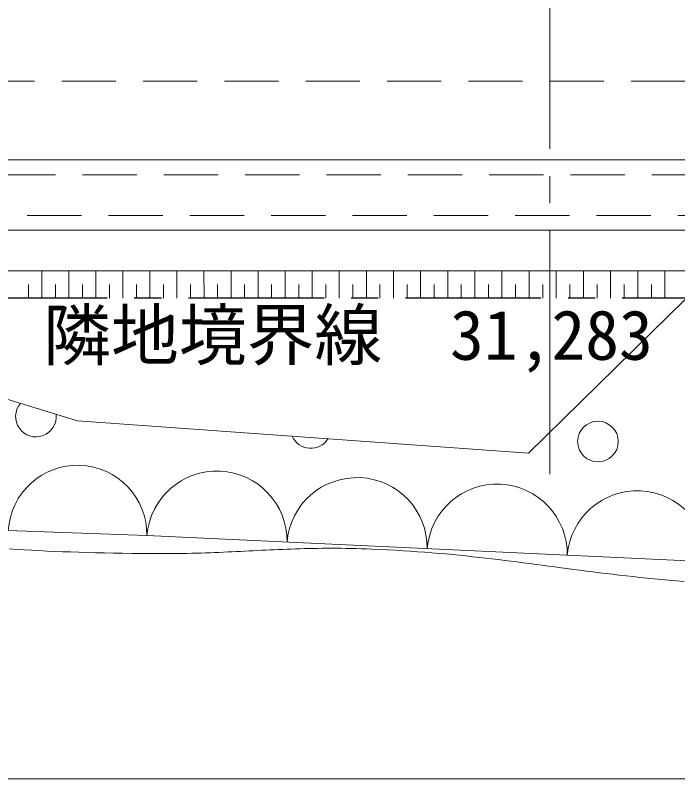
# Model space of a CAD drawing. Units: millimetres, scale not verified. Extents: x -56617 to 56645, y -39182 to 40051.
# Drawn here: x 21191 to 26079, y -22459 to -16826 of the extents above; entities that cross this region are included whole.
import ezdxf
from ezdxf.enums import TextEntityAlignment as Align

# ---------------------------------------------------------------- set-up
doc = ezdxf.new("R2010")
doc.units = ezdxf.units.MM
doc.header["$LTSCALE"] = 200
for name, pattern in [('CHAIN1', [8, 5, -1, 1, -1]), ('CHAIN2', [12, 9, -1, 1, -1]), ('DASHED2', [3, 2, -1])]:
    doc.linetypes.add(name, pattern=pattern)
for name, color, linetype, lineweight in [('0-2_仕上', 4, 'Continuous', 9), ('0-3_建具', 7, 'Continuous', 18), ('0-8_寸法文字', 4, 'Continuous', 9), ('2-E_2-Eﾚｲﾔ', 4, 'Continuous', 9), ('3-0_通り芯', 7, 'CHAIN2', 18), ('3-3_建具', 7, 'Continuous', 18), ('3-6_その他3', 6, 'CHAIN1', 25), ('3-F_太線', 3, 'Continuous', 18)]:
    doc.layers.add(name, color=color, linetype=linetype, lineweight=lineweight)
doc.styles.add('ＭＳ ゴシック', font='')
doc.styles.get('ＭＳ ゴシック').set_extended_font_data('MS Gothic')

msp = doc.modelspace()

# ---------------------------------------------------------------- linework, layer by layer
at = {"layer": '0-2_仕上'}
for p, q in [((24978.7, -20057.1), (26136.2, -18919.9)), ((19124.7, -19044.4), (21651.5, -19819.5)), ((21651.5, -19819.5), (24978.7, -20057.1)), ((22162.8, -20664.2), (19094.2, -20558.2)), ((26297.7, -20858.7), (22162.8, -20664.2))]:
    msp.add_line(p, q, dxfattribs=at)
msp.add_circle((25490, -19971.2), 150, dxfattribs=at)
for centre, radius, start, end in [((21344.1, -19786.9), 150, 139.8111, 6.0827), ((23371, -19871.6), 150, 203.9732, 327.8597), ((21650.9, -20658.4), 511.9, 359.3502, 176.6912), ((22678.8, -20706.2), 517.7, 359.2712, 175.3432), ((23712.5, -20754.9), 517.7, 359.2712, 175.3432), ((24746.3, -20803.5), 517.7, 359.2712, 175.3432), ((25780, -20852.1), 517.7, 359.2712, 175.3432)]:
    msp.add_arc(centre, radius, start, end, dxfattribs=at)
at = {"layer": '0-3_建具'}
for p, q in [((38817.7, -17892.8), (16505.4, -17892.8)), ((39150, -18412.8), (16505.4, -18412.8))]:
    msp.add_line(p, q, dxfattribs=at)
at = {"layer": '0-3_建具', "linetype": 'DASHED2'}
for p, q in [((38888, -18002.8), (16505.4, -18002.8)), ((39079.7, -18302.8), (16505.4, -18302.8))]:
    msp.add_line(p, q, dxfattribs=at)
at = {"layer": '0-8_寸法文字'}
for p, q in [((21202.5, -20767.3), (21148.4, -20763.9)), ((21257, -20770.5), (21202.5, -20767.3)), ((21312.1, -20773.6), (21257, -20770.5)), ((21367.9, -20776.4), (21312.1, -20773.6)), ((21424.4, -20779.1), (21367.9, -20776.4)), ((21481.7, -20781.6), (21424.4, -20779.1)), ((21540, -20784), (21481.7, -20781.6)), ((21599.3, -20786.1), (21540, -20784)), ((22790.7, -20784.7), (22758.8, -20786.2)), ((22822.3, -20783.2), (22790.7, -20784.7)), ((22853.7, -20781.6), (22822.3, -20783.2)), ((22885, -20780), (22853.7, -20781.6)), ((22916.2, -20778.5), (22885, -20780)), ((22947.2, -20776.9), (22916.2, -20778.5)), ((22978.2, -20775.3), (22947.2, -20776.9)), ((23009.2, -20773.8), (22978.2, -20775.3)), ((23040.2, -20772.3), (23009.2, -20773.8)), ((23071.2, -20770.8), (23040.2, -20772.3)), ((23102.2, -20769.4), (23071.2, -20770.8)), ((23133.4, -20768), (23102.2, -20769.4)), ((23164.7, -20766.7), (23133.4, -20768)), ((23196.1, -20765.4), (23164.7, -20766.7)), ((23227.7, -20764.3), (23196.1, -20765.4)), ((23259.5, -20763.2), (23227.7, -20764.3)), ((23291.6, -20762.2), (23259.5, -20763.2)), ((23323.9, -20761.3), (23291.6, -20762.2)), ((23356.5, -20760.5), (23323.9, -20761.3)), ((23389.5, -20759.9), (23356.5, -20760.5)), ((23422.8, -20759.4), (23389.5, -20759.9)), ((23456.5, -20759), (23422.8, -20759.4)), ((23490.7, -20758.8), (23456.5, -20759)), ((23525.3, -20758.7), (23490.7, -20758.8)), ((23560.4, -20758.8), (23525.3, -20758.7)), ((23595.9, -20759.1), (23560.4, -20758.8)), ((23632.1, -20759.6), (23595.9, -20759.1)), ((23668.8, -20760.2), (23632.1, -20759.6)), ((23706.1, -20761.1), (23668.8, -20760.2)), ((23744.1, -20762.1), (23706.1, -20761.1)), ((23782.7, -20763.4), (23744.1, -20762.1)), ((23822, -20764.9), (23782.7, -20763.4)), ((23880.8, -20767.5), (23822, -20764.9)), ((23938.5, -20770.3), (23880.8, -20767.5)), ((23995.3, -20773.4), (23938.5, -20770.3)), ((24051, -20776.7), (23995.3, -20773.4)), ((24105.8, -20780.2), (24051, -20776.7)), ((24159.8, -20784), (24105.8, -20780.2)), ((24212.9, -20787.9), (24159.8, -20784)), ((21659.8, -20788.2), (21599.3, -20786.1)), ((21721.5, -20790), (21659.8, -20788.2)), ((21784.5, -20791.7), (21721.5, -20790)), ((21849, -20793.2), (21784.5, -20791.7)), ((21914.9, -20794.5), (21849, -20793.2)), ((21982.5, -20795.7), (21914.9, -20794.5)), ((22051.9, -20796.7), (21982.5, -20795.7)), ((22123, -20797.5), (22051.9, -20796.7)), ((22196, -20798.2), (22123, -20797.5)), ((22235.4, -20798.5), (22196, -20798.2)), ((22274, -20798.5), (22235.4, -20798.5)), ((22312, -20798.4), (22274, -20798.5)), ((22349.3, -20798.2), (22312, -20798.4)), ((22386.1, -20797.8), (22349.3, -20798.2)), ((22422.2, -20797.2), (22386.1, -20797.8)), ((22457.9, -20796.6), (22422.2, -20797.2)), ((22493, -20795.8), (22457.9, -20796.6)), ((22527.6, -20794.9), (22493, -20795.8)), ((22561.7, -20793.9), (22527.6, -20794.9)), ((22595.5, -20792.8), (22561.7, -20793.9)), ((22628.8, -20791.6), (22595.5, -20792.8)), ((22661.8, -20790.3), (22628.8, -20791.6)), ((22694.4, -20789), (22661.8, -20790.3)), ((22726.8, -20787.6), (22694.4, -20789)), ((22758.8, -20786.2), (22726.8, -20787.6)), ((24265.2, -20792.1), (24212.9, -20787.9)), ((24316.8, -20796.4), (24265.2, -20792.1)), ((24367.7, -20801), (24316.8, -20796.4)), ((24417.9, -20805.7), (24367.7, -20801)), ((24467.6, -20810.5), (24417.9, -20805.7)), ((24516.6, -20815.5), (24467.6, -20810.5)), ((24565.2, -20820.7), (24516.6, -20815.5)), ((24613.3, -20826), (24565.2, -20820.7)), ((24661, -20831.4), (24613.3, -20826)), ((24708.3, -20836.9), (24661, -20831.4)), ((24755.3, -20842.5), (24708.3, -20836.9)), ((24802, -20848.2), (24755.3, -20842.5)), ((24848.5, -20854), (24802, -20848.2)), ((24894.8, -20859.9), (24848.5, -20854)), ((24940.9, -20865.9), (24894.8, -20859.9)), ((24987, -20871.9), (24940.9, -20865.9)), ((25033, -20877.9), (24987, -20871.9)), ((25079, -20884), (25033, -20877.9)), ((25125.1, -20890.1), (25079, -20884)), ((25171.2, -20896.2), (25125.1, -20890.1)), ((25217.5, -20902.4), (25171.2, -20896.2)), ((25263.9, -20908.5), (25217.5, -20902.4)), ((25310.6, -20914.6), (25263.9, -20908.5)), ((25357.6, -20920.7), (25310.6, -20914.6)), ((25404.9, -20926.8), (25357.6, -20920.7)), ((25452.5, -20932.8), (25404.9, -20926.8)), ((25500.6, -20938.8), (25452.5, -20932.8)), ((25549.1, -20944.8), (25500.6, -20938.8)), ((25598.1, -20950.6), (25549.1, -20944.8)), ((25647.7, -20956.4), (25598.1, -20950.6)), ((25697.9, -20962.1), (25647.7, -20956.4)), ((25748.7, -20967.7), (25697.9, -20962.1)), ((25800.2, -20973.2), (25748.7, -20967.7)), ((25852.5, -20978.6), (25800.2, -20973.2)), ((25905.5, -20983.8), (25852.5, -20978.6)), ((25959.4, -20988.9), (25905.5, -20983.8)), ((26014.2, -20993.9), (25959.4, -20988.9)), ((26069.8, -20998.7), (26014.2, -20993.9)), ((26126.5, -21003.4), (26069.8, -20998.7))]:
    msp.add_line(p, q, dxfattribs=at)
at = {"layer": '2-E_2-Eﾚｲﾔ'}
for p, q in [((16606.4, -18712.8), (39341.7, -18712.8)), ((21387.8, -18713.4), (21387.9, -18912.5)), ((21587, -18713.4), (21587, -18912.5)), ((21786.2, -18713.4), (21786.3, -18912.6)), ((21985.5, -18713.3), (21985.5, -18912.6)), ((22184.9, -18713.3), (22184.9, -18912.6)), ((22384.3, -18713.3), (22384.3, -18912.6)), ((22583.7, -18713.3), (22583.8, -18912.7)), ((22783.3, -18713.2), (22783.3, -18912.7)), ((22982.9, -18713.2), (22982.9, -18912.7)), ((23182.5, -18713.2), (23182.6, -18912.8)), ((23382.3, -18713.1), (23382.3, -18912.8)), ((23582, -18713.1), (23582.1, -18912.8)), ((23781.9, -18713.1), (23781.9, -18912.9)), ((23981.8, -18713), (23981.8, -18912.9)), ((24181.8, -18713), (24181.8, -18912.9)), ((24381.8, -18713), (24381.8, -18913)), ((24581.9, -18712.9), (24581.9, -18913)), ((24782.1, -18712.9), (24782.1, -18913)), ((24982.3, -18712.9), (24982.3, -18913.1)), ((25182.6, -18712.9), (25182.6, -18913.1)), ((25382.9, -18712.8), (25382.9, -18913.1)), ((25583.3, -18712.8), (25583.3, -18913.2)), ((25783.8, -18712.8), (25783.8, -18913.2)), ((25984.3, -18712.7), (25984.3, -18913.2)), ((21288.3, -18912.5), (21288.3, -18813)), ((21487.5, -18912.5), (21487.4, -18813)), ((21686.6, -18912.5), (21686.6, -18813)), ((21885.9, -18912.6), (21885.9, -18813)), ((22085.2, -18912.6), (22085.2, -18813)), ((22284.6, -18912.6), (22284.6, -18813)), ((22484, -18912.7), (22484, -18813)), ((22683.5, -18912.7), (22683.5, -18813)), ((22883.1, -18912.7), (22883.1, -18813)), ((23082.7, -18912.8), (23082.7, -18813)), ((23282.4, -18912.8), (23282.4, -18813)), ((23482.2, -18912.8), (23482.2, -18813)), ((23682, -18912.9), (23682, -18813)), ((23881.9, -18912.9), (23881.9, -18813)), ((24081.8, -18912.9), (24081.8, -18813)), ((24281.8, -18913), (24281.8, -18813)), ((24481.9, -18913), (24481.9, -18813)), ((24682, -18913), (24682, -18813)), ((24882.2, -18913), (24882.2, -18813)), ((25082.4, -18913.1), (25082.4, -18813)), ((25282.8, -18913.1), (25282.7, -18813)), ((25483.1, -18913.1), (25483.1, -18813)), ((25683.6, -18913.2), (25683.5, -18813)), ((25884.1, -18913.2), (25884, -18813))]:
    msp.add_line(p, q, dxfattribs=at)
at = {"layer": '3-0_通り芯'}
msp.add_line((25134.2, 787.2), (25134.2, -20212.8), dxfattribs=at)
at = {"layer": '3-3_建具', "linetype": 'DASHED2'}
msp.add_line((9534.2, -17312.8), (37734.2, -17312.8), dxfattribs=at)
at = {"layer": '3-6_その他3'}
msp.add_line((39469.5, -18912.8), (8186.2, -18912.8), dxfattribs=at)
at = {"layer": '3-F_太線'}
msp.add_line((10134.2, -22459.1), (39134.2, -22459.1), dxfattribs=at)

# ---------------------------------------------------------------- texts
at = {"layer": '3-F_太線', "style": 'ＭＳ ゴシック'}
msp.add_text('隣地境界線\u300031,283', height=366.6, dxfattribs=at).set_placement((21398.3, -19478.3), align=Align.BOTTOM_LEFT)

doc.saveas('drawing.dxf')
